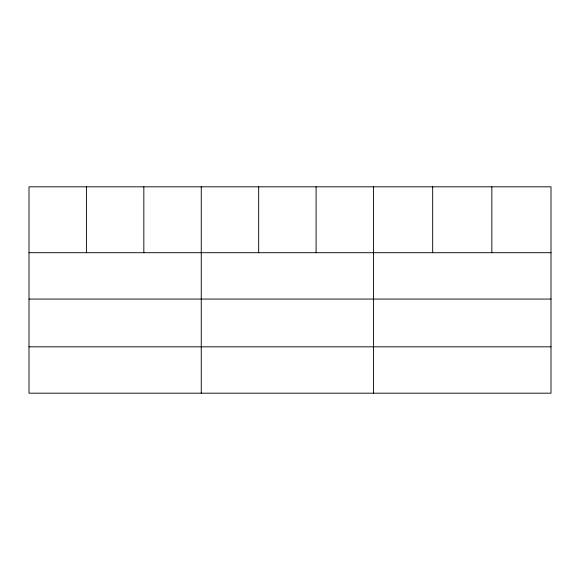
<?xml version="1.0" encoding="UTF-8"?>
<svg xmlns="http://www.w3.org/2000/svg" width="580" height="580" viewBox="0 0 580 580"><rect width="100%" height="100%" fill="white"/><g stroke="black" fill="none" stroke-linecap="round" stroke-linejoin="round"><path stroke-width="0.87" d="M551 299.062L551 186.818L29 186.818L29 393.182L551 393.182L551 299.062L29 299.062M29 252.706L551 252.706M29 346.825L551 346.825M491.84 186.818L491.84 252.706M432.68 186.818L432.68 252.706M373.52 186.818L373.52 393.182M316.1 186.818L316.1 252.706M258.68 186.818L258.68 252.706M201.26 186.818L201.26 393.182M143.84 186.818L143.84 252.706M86.42 186.818L86.42 252.706"/></g></svg>
